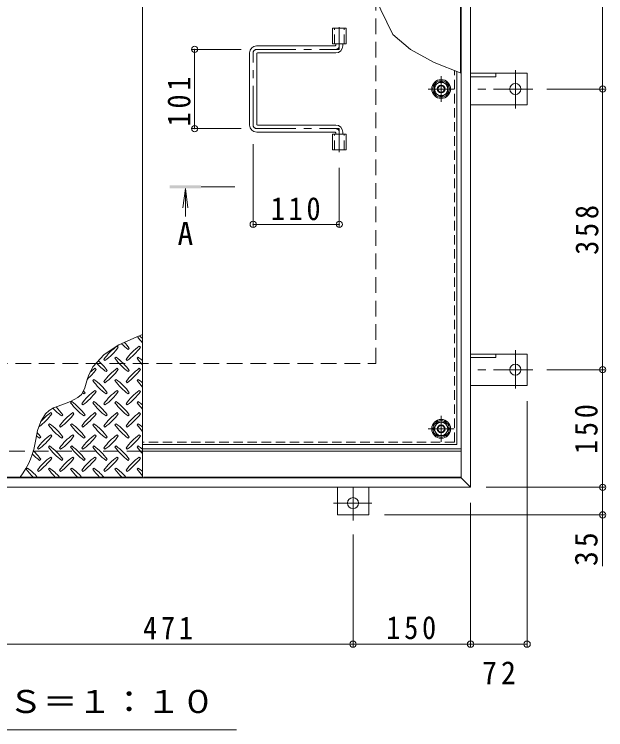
# Model space of a CAD drawing. Units: millimetres at full size, sheet at 1:10. Extents: x -2452 to 2730, y -1962 to 1888.
# Drawn here: x -1421 to -666, y 94 to 1007 of the extents above; entities that cross this region are included whole.
import ezdxf
from ezdxf.enums import TextEntityAlignment as Align

# ---------------------------------------------------------------- set-up
doc = ezdxf.new("R2010")
doc.units = ezdxf.units.MM
doc.header["$LTSCALE"] = 10
doc.header["$PDMODE"] = 32
doc.header["$PDSIZE"] = 8
for name, pattern in [('CHAIN1', [8, 5, -1, 1, -1]), ('DASHED1', [1.8, 1.2, -0.6]), ('DASHED2', [3, 2, -1])]:
    doc.linetypes.add(name, pattern=pattern)
for name, color, linetype, lineweight in [('0-1_躯体', 2, 'CHAIN1', 9), ('0-2_仕上', 3, 'Continuous', 9), ('0-3_建具', 4, 'Continuous', 9), ('0-4_その他', 7, 'Continuous', 9), ('0-5_寸法', 4, 'Continuous', 9), ('0-6_ハッチ', 6, 'Continuous', 5), ('0-7', 2, 'Continuous', 9), ('0-9', 134, 'Continuous', 5), ('0-A', 3, 'DASHED1', 9), ('0-E', 3, 'Continuous', 9), ('0-F', 7, 'Continuous', 9)]:
    doc.layers.add(name, color=color, linetype=linetype, lineweight=lineweight)
doc.styles.add('ＭＳ ゴシック', font='')
doc.styles.get('ＭＳ ゴシック').set_extended_font_data('MS Gothic')

msp = doc.modelspace()

# ---------------------------------------------------------------- linework, layer by layer
at = {"layer": '0-1_躯体', "linetype": 'DASHED2'}
for p, q in [((-959.21, 561.47), (-959.21, 1261.47)), ((-1959.21, 561.47), (-959.21, 561.47)), ((-1256.96, 449.47), (-2068.21, 449.47))]:
    msp.add_line(p, q, dxfattribs=at)
at = {"layer": '0-2_仕上'}
for p, q in [((-1256.96, 1406.47), (-1256.96, 416.47)), ((-851.21, 1406.47), (-851.21, 932.24)), ((-1014.36, 968.97), (-1014.36, 988.97)), ((-1014.36, 988.97), (-997.06, 988.97)), ((-997.06, 968.97), (-997.06, 988.97)), ((-1014.36, 968.97), (-997.06, 968.97)), ((-1014.36, 833.97), (-1014.36, 853.97)), ((-1014.36, 853.97), (-997.06, 853.97)), ((-997.06, 833.97), (-997.06, 853.97)), ((-1014.36, 833.97), (-997.06, 833.97)), ((-1256.96, 416.47), (-1661.46, 416.47)), ((-851.21, 416.47), (-1255.71, 416.47))]:
    msp.add_line(p, q, dxfattribs=at)
at = {"layer": '0-2_仕上', "linetype": 'DASHED1'}
for p, q in [((-1012.06, 968.97), (-1012.06, 988.97)), ((-999.36, 968.97), (-999.36, 988.97)), ((-1012.06, 833.97), (-1012.06, 853.97)), ((-999.36, 833.97), (-999.36, 853.97))]:
    msp.add_line(p, q, dxfattribs=at)
at = {"layer": '0-3_建具'}
for p, q in [((-838.21, 403.47), (-838.21, 1419.47)), ((-850.21, 415.47), (-850.21, 1407.47)), ((-2068.21, 415.47), (-850.21, 415.47)), ((-838.21, 403.47), (-850.21, 415.47)), ((-2080.21, 403.47), (-838.21, 403.47))]:
    msp.add_line(p, q, dxfattribs=at)
at = {"layer": '0-4_その他'}
msp.add_line((-1137.18, 94.29), (-1712.18, 94.29), dxfattribs=at)
at = {"layer": '0-5_寸法', "linetype": 'CHAIN1'}
msp.add_line((-1139.21, 786.59), (-1182.21, 786.59), dxfattribs=at)
at = {"layer": '0-5_寸法'}
for q in [(-1205.47, 759.8), (-1202.21, 748.98), (-1198.95, 759.8)]:
    msp.add_line((-1202.21, 784.59), q, dxfattribs=at)
at = {"layer": '0-5_寸法', "color": 7}
msp.add_line((-669.69, 368.27), (-669.69, 302.98), dxfattribs=at)
msp.add_lwpolyline([(-850.21, 931.85), (-884.75, 945.23), (-914.99, 961.65), (-937.56, 980.89), (-952.91, 1012.33), (-968.73, 1049.79), (-1003.69, 1076.02), (-1033.66, 1082.68), (-1077.78, 1086.01), (-1118.15, 1086.42), (-1151.45, 1090.17), (-1235.58, 1101.82)], dxfattribs=at)
at = {"layer": '0-5_寸法'}
msp.add_solid([(-1222.21, 784.59), (-1222.21, 788.59), (-1182.21, 784.59), (-1182.21, 788.59)], dxfattribs=at)
at = {"layer": '0-6_ハッチ', "linetype": 'CHAIN1'}
for p, q in [((-1005.71, 990.35), (-1005.71, 961.97)), ((-1111.2, 961.97), (-1005.71, 961.97)), ((-1115.71, 865.48), (-1115.71, 957.46)), ((-1111.2, 860.97), (-1005.71, 860.97)), ((-1005.71, 831.08), (-1005.71, 860.97))]:
    msp.add_line(p, q, dxfattribs=at)
at = {"layer": '0-6_ハッチ'}
for p, q in [((-1010.21, 967.47), (-1010.21, 968.97)), ((-1001.21, 966.47), (-1001.21, 968.97)), ((-1011.21, 966.47), (-1111.26, 966.47)), ((-1120.21, 865.47), (-1120.21, 957.47)), ((-1111.21, 866.47), (-1111.21, 956.47)), ((-1110.21, 957.47), (-1010.21, 957.47)), ((-1110.21, 865.47), (-1010.21, 865.47)), ((-1011.21, 856.47), (-1111.21, 856.47)), ((-1010.21, 855.47), (-1010.21, 853.97)), ((-1001.21, 856.47), (-1001.21, 853.97)), ((-1256.96, 452.47), (-850.21, 452.47)), ((-1256.96, 449.47), (-850.21, 449.47))]:
    msp.add_line(p, q, dxfattribs=at)
for centre in [(-875.71, 911.47), (-875.71, 477.97)]:
    msp.add_circle(centre, 10.5, dxfattribs=at)
for centre, radius, start, end in [((-1011.21, 967.47), 1, 270, 0), ((-1111.21, 957.47), 9, 90.2945, 180), ((-1010.21, 966.47), 9, 270, 0), ((-1110.21, 956.47), 1, 90, 180), ((-1111.21, 865.47), 9, 180, 270), ((-1110.21, 866.47), 1, 180, 270), ((-1010.21, 856.47), 9, 0, 90), ((-1011.21, 855.47), 1, 0, 90)]:
    msp.add_arc(centre, radius, start, end, dxfattribs=at)
at = {"layer": '0-6_ハッチ', "linetype": 'CHAIN1'}
for centre, radius, start, end in [((-1111.2, 957.46), 4.51, 90, 180), ((-1010.21, 966.47), 4.5, 270.29569, 0), ((-1111.2, 865.48), 4.51, 180, 270), ((-1010.21, 856.47), 4.5, 0, 89.70431)]:
    msp.add_arc(centre, radius, start, end, dxfattribs=at)
at = {"layer": '0-7', "linetype": 'CHAIN1'}
for p, q in [((-875.71, 928.04), (-875.71, 894.9)), ((-859.14, 911.47), (-892.28, 911.47)), ((-875.71, 461.4), (-875.71, 494.54)), ((-892.28, 477.97), (-859.14, 477.97))]:
    msp.add_line(p, q, dxfattribs=at)
at = {"layer": '0-7'}
for points in [[(-884.21, 916.37), (-875.71, 921.28), (-867.21, 916.37), (-867.21, 906.56), (-875.71, 901.65), (-884.21, 906.56)], [(-880.62, 486.47), (-885.52, 477.97), (-880.62, 469.47), (-870.8, 469.47), (-865.89, 477.97), (-870.8, 486.47)]]:
    msp.add_lwpolyline(points, close=True, dxfattribs=at)
at = {"layer": '0-7', "color": 134, "lineweight": 5}
for centre in [(-875.71, 911.47), (-875.71, 477.97)]:
    msp.add_circle(centre, 12, dxfattribs=at)
at = {"layer": '0-7'}
for centre in [(-875.71, 911.47), (-875.71, 477.97)]:
    msp.add_circle(centre, 8.5, dxfattribs=at)
at = {"layer": '0-7', "color": 5, "lineweight": 5}
for centre, radius in [((-875.71, 911.47), 5), ((-875.71, 911.47), 4.19), ((-875.71, 477.97), 5), ((-875.71, 477.97), 4.19)]:
    msp.add_circle(centre, radius, dxfattribs=at)
at = {"layer": '0-9'}
for p, q in [((-1287.91, 582.09), (-1289.33, 583.5)), ((-1275.19, 579.26), (-1273.77, 580.67)), ((-1259.63, 582.09), (-1261.04, 583.5)), ((-1306.3, 566.53), (-1304.88, 565.12)), ((-1290.74, 569.36), (-1292.16, 567.95)), ((-1278.01, 566.53), (-1276.6, 565.12)), ((-1262.46, 569.36), (-1263.87, 567.95)), ((-1316.2, 553.8), (-1317.61, 555.22)), ((-1303.47, 550.98), (-1302.06, 552.39)), ((-1287.91, 553.8), (-1289.33, 555.22)), ((-1275.19, 550.98), (-1273.77, 552.39)), ((-1259.63, 553.8), (-1261.04, 555.22)), ((-1319.03, 541.08), (-1320.44, 539.66)), ((-1290.74, 541.08), (-1292.16, 539.66)), ((-1262.46, 541.08), (-1263.87, 539.66)), ((-1306.3, 538.25), (-1304.88, 536.83)), ((-1278.01, 538.25), (-1276.6, 536.83)), ((-1331.75, 522.69), (-1330.34, 524.11)), ((-1316.2, 525.52), (-1317.61, 526.93)), ((-1303.47, 522.69), (-1302.06, 524.11)), ((-1287.91, 525.52), (-1289.33, 526.93)), ((-1275.19, 522.69), (-1273.77, 524.11)), ((-1259.63, 525.52), (-1261.04, 526.93)), ((-1347.31, 512.79), (-1348.73, 511.38)), ((-1319.03, 512.79), (-1320.44, 511.38)), ((-1290.74, 512.79), (-1292.16, 511.38)), ((-1262.46, 512.79), (-1263.87, 511.38)), ((-1334.58, 509.96), (-1333.17, 508.55)), ((-1306.3, 509.96), (-1304.88, 508.55)), ((-1278.01, 509.96), (-1276.6, 508.55)), ((-1372.77, 497.23), (-1374.18, 498.65)), ((-1360.04, 494.41), (-1358.62, 495.82)), ((-1344.48, 497.23), (-1345.9, 498.65)), ((-1331.75, 494.41), (-1330.34, 495.82)), ((-1316.2, 497.23), (-1317.61, 498.65)), ((-1303.47, 494.41), (-1302.06, 495.82)), ((-1287.91, 497.23), (-1289.33, 498.65)), ((-1275.19, 494.41), (-1273.77, 495.82)), ((-1259.63, 497.23), (-1261.04, 498.65)), ((-1375.6, 484.51), (-1377.01, 483.09)), ((-1347.31, 484.51), (-1348.73, 483.09)), ((-1319.03, 484.51), (-1320.44, 483.09)), ((-1290.74, 484.51), (-1292.16, 483.09)), ((-1262.46, 484.51), (-1263.87, 483.09)), ((-1362.87, 481.68), (-1361.45, 480.26)), ((-1334.58, 481.68), (-1333.17, 480.26)), ((-1306.3, 481.68), (-1304.88, 480.26)), ((-1278.01, 481.68), (-1276.6, 480.26)), ((-1388.32, 466.12), (-1386.91, 467.54)), ((-1372.77, 468.95), (-1374.18, 470.37)), ((-1360.04, 466.12), (-1358.62, 467.54)), ((-1344.48, 468.95), (-1345.9, 470.37)), ((-1331.75, 466.12), (-1330.34, 467.54)), ((-1316.2, 468.95), (-1317.61, 470.37)), ((-1303.47, 466.12), (-1302.06, 467.54)), ((-1287.91, 468.95), (-1289.33, 470.37)), ((-1275.19, 466.12), (-1273.77, 467.54)), ((-1259.63, 468.95), (-1261.04, 470.37)), ((-1391.15, 453.39), (-1389.74, 451.98)), ((-1375.6, 456.22), (-1377.01, 454.81)), ((-1362.87, 453.39), (-1361.45, 451.98)), ((-1347.31, 456.22), (-1348.73, 454.81)), ((-1334.58, 453.39), (-1333.17, 451.98)), ((-1319.03, 456.22), (-1320.44, 454.81)), ((-1306.3, 453.39), (-1304.88, 451.98)), ((-1290.74, 456.22), (-1292.16, 454.81)), ((-1278.01, 453.39), (-1276.6, 451.98)), ((-1262.46, 456.22), (-1263.87, 454.81)), ((-1388.32, 437.84), (-1386.91, 439.25)), ((-1372.77, 440.67), (-1374.18, 442.08)), ((-1360.04, 437.84), (-1358.62, 439.25)), ((-1344.48, 440.67), (-1345.9, 442.08)), ((-1331.75, 437.84), (-1330.34, 439.25)), ((-1316.2, 440.67), (-1317.61, 442.08)), ((-1303.47, 437.84), (-1302.06, 439.25)), ((-1287.91, 440.67), (-1289.33, 442.08)), ((-1275.19, 437.84), (-1273.77, 439.25)), ((-1259.63, 440.67), (-1261.04, 442.08)), ((-1403.88, 427.94), (-1405.29, 426.52)), ((-1391.15, 425.11), (-1389.74, 423.7)), ((-1375.6, 427.94), (-1377.01, 426.52)), ((-1362.87, 425.11), (-1361.45, 423.7)), ((-1347.31, 427.94), (-1348.73, 426.52)), ((-1334.58, 425.11), (-1333.17, 423.7)), ((-1319.03, 427.94), (-1320.44, 426.52)), ((-1306.3, 425.11), (-1304.88, 423.7)), ((-1290.74, 427.94), (-1292.16, 426.52)), ((-1278.01, 425.11), (-1276.6, 423.7)), ((-1262.46, 427.94), (-1263.87, 426.52))]:
    msp.add_line(p, q, dxfattribs=at)
msp.add_lwpolyline([(-1256.96, 598.38), (-1265.23, 595.05), (-1286.98, 585.1), (-1305.95, 572.93), (-1320.35, 557.16), (-1325.93, 545.8), (-1327.07, 542.32), (-1328.84, 536.18), (-1330.72, 530.18), (-1333.17, 524.71), (-1335.02, 521.93), (-1339.3, 517.81), (-1348.9, 512.71), (-1359.87, 508.82), (-1370.54, 504.63), (-1375.95, 501.47), (-1380.78, 497.09), (-1386.87, 487.47), (-1390.82, 475.88), (-1393.17, 464.45)], dxfattribs=at)
for centre, radius, start, end in [((-1204.83, 638.3), 72.5, 215.94795, 224.0249), ((-1304.53, 538.6), 72.5, 48.99213, 53.25279), ((-1233.11, 638.3), 72.5, 225.57452, 234.5273), ((-1332.82, 538.6), 72.5, 35.47258, 43.25978), ((-1247.26, 524.46), 72.5, 125.47256, 144.5273), ((-1346.96, 624.16), 72.5, 305.47272, 324.5273), ((-1218.97, 524.46), 72.5, 125.47256, 144.5273), ((-1318.67, 624.16), 72.5, 305.47272, 324.5273), ((-1233.11, 610.02), 72.5, 215.47272, 234.5273), ((-1332.82, 510.32), 72.5, 35.47258, 54.5273), ((-1204.83, 610.02), 72.5, 215.47272, 224.0249), ((-1304.53, 510.32), 72.5, 48.99213, 54.5273), ((-1261.4, 610.02), 72.5, 221.35275, 234.5273), ((-1361.1, 510.32), 72.5, 35.47258, 48.77962), ((-1375.24, 595.88), 72.5, 311.38763, 324.5273), ((-1275.54, 496.17), 72.5, 125.47256, 131.59831), ((-1247.26, 496.17), 72.5, 125.47256, 144.5273), ((-1346.96, 595.88), 72.5, 305.47272, 324.5273), ((-1218.97, 496.17), 72.5, 125.47256, 144.5273), ((-1318.67, 595.88), 72.5, 305.47272, 324.5273), ((-1261.4, 581.73), 72.5, 215.47272, 234.5273), ((-1361.1, 482.03), 72.5, 35.47258, 54.5273), ((-1233.11, 581.73), 72.5, 215.47272, 234.5273), ((-1332.82, 482.03), 72.5, 35.47258, 54.5273), ((-1204.83, 581.73), 72.5, 215.47272, 224.0249), ((-1304.53, 482.03), 72.5, 48.99213, 54.5273), ((-1275.54, 467.89), 72.5, 125.47256, 144.5273), ((-1289.68, 581.73), 72.5, 232.70831, 234.5273), ((-1375.24, 567.59), 72.5, 305.47272, 324.5273), ((-1389.38, 482.03), 72.5, 35.47258, 38.03572), ((-1247.26, 467.89), 72.5, 125.47256, 144.5273), ((-1346.96, 567.59), 72.5, 305.47272, 324.5273), ((-1218.97, 467.89), 72.5, 125.47256, 144.5273), ((-1318.67, 567.59), 72.5, 305.47272, 324.5273), ((-1289.68, 553.45), 72.5, 215.47272, 234.5273), ((-1389.38, 453.75), 72.5, 35.47258, 54.5273), ((-1261.4, 553.45), 72.5, 215.47272, 234.5273), ((-1361.1, 453.75), 72.5, 35.47258, 54.5273), ((-1233.11, 553.45), 72.5, 215.47272, 234.5273), ((-1332.82, 453.75), 72.5, 35.47258, 54.5273), ((-1204.83, 553.45), 72.5, 215.47272, 224.0249), ((-1304.53, 453.75), 72.5, 48.99213, 54.5273), ((-1317.97, 553.45), 72.5, 222.74814, 234.5273), ((-1417.67, 453.75), 72.5, 35.47258, 45.99713), ((-1431.81, 539.31), 72.5, 306.00705, 324.5273), ((-1332.11, 439.61), 72.5, 125.47256, 139.2924), ((-1303.82, 439.61), 72.5, 125.47256, 144.52728), ((-1403.53, 539.31), 72.5, 305.47272, 324.5273), ((-1275.54, 439.61), 72.5, 125.47256, 144.52728), ((-1375.24, 539.31), 72.5, 305.47272, 324.5273), ((-1247.26, 439.61), 72.5, 125.47256, 144.52728), ((-1346.96, 539.31), 72.5, 305.47272, 324.5273), ((-1218.97, 439.61), 72.5, 125.47256, 144.5273), ((-1318.67, 539.31), 72.5, 305.47272, 324.5273), ((-1417.67, 425.46), 72.5, 35.47258, 54.5273), ((-1389.38, 425.46), 72.5, 35.47258, 54.5273), ((-1361.1, 425.46), 72.5, 35.47258, 54.5273), ((-1332.82, 425.46), 72.5, 35.47258, 54.5273), ((-1304.53, 425.46), 72.5, 48.99213, 54.5273), ((-1317.97, 525.17), 72.5, 215.47272, 234.5273), ((-1289.68, 525.17), 72.5, 215.47272, 234.5273), ((-1261.4, 525.17), 72.5, 215.47272, 234.5273), ((-1233.11, 525.17), 72.5, 215.47272, 234.5273), ((-1204.83, 525.17), 72.5, 215.47272, 224.0249), ((-1346.25, 525.17), 72.5, 230.65677, 234.5273), ((-1445.95, 425.46), 72.5, 35.47258, 41.1628), ((-1332.11, 411.32), 72.5, 125.47256, 144.5273), ((-1431.81, 511.02), 72.5, 305.47272, 324.5273), ((-1303.82, 411.32), 72.5, 125.47256, 144.5273), ((-1403.53, 511.02), 72.5, 305.47272, 324.5273), ((-1275.54, 411.32), 72.5, 125.47256, 144.5273), ((-1375.24, 511.02), 72.5, 305.47272, 324.5273), ((-1247.26, 411.32), 72.5, 125.47256, 144.5273), ((-1346.96, 511.02), 72.5, 305.47272, 324.5273), ((-1218.97, 411.32), 72.5, 125.47256, 144.5273), ((-1318.67, 511.02), 72.5, 305.47272, 324.5273), ((-1494.36, 478.22), 102.13, 322.79805, 352.25462), ((-1445.95, 397.18), 72.5, 35.47258, 46.69856), ((-1317.97, 496.88), 72.5, 215.47272, 234.5273), ((-1417.67, 397.18), 72.5, 35.47258, 54.5273), ((-1289.68, 496.88), 72.5, 215.47272, 234.5273), ((-1389.38, 397.18), 72.5, 35.47258, 54.5273), ((-1261.4, 496.88), 72.5, 215.47272, 234.5273), ((-1361.1, 397.18), 72.5, 35.47258, 54.5273), ((-1233.11, 496.88), 72.5, 215.47272, 234.5273), ((-1332.82, 397.18), 72.5, 35.47258, 54.5273), ((-1204.83, 496.88), 72.5, 215.47272, 224.0249), ((-1304.53, 397.18), 72.5, 48.99213, 54.5273), ((-1346.25, 496.88), 72.5, 224.94598, 234.5273), ((-1332.11, 383.04), 72.5, 125.47256, 144.5273), ((-1431.81, 482.74), 72.5, 305.47272, 324.5273), ((-1303.82, 383.04), 72.5, 125.47256, 144.5273), ((-1403.53, 482.74), 72.5, 305.47272, 324.5273), ((-1275.54, 383.04), 72.5, 125.47256, 144.5273), ((-1375.24, 482.74), 72.5, 305.47272, 324.5273), ((-1247.26, 383.04), 72.5, 125.47256, 144.5273), ((-1346.96, 482.74), 72.5, 305.47272, 324.5273), ((-1218.97, 383.04), 72.5, 125.47256, 144.5273), ((-1318.67, 482.74), 72.5, 305.47272, 324.5273), ((-1346.25, 468.6), 72.5, 215.47272, 225.97511), ((-1445.95, 368.9), 72.5, 41.00789, 54.5273), ((-1317.97, 468.6), 72.5, 215.47272, 225.97511), ((-1417.67, 368.9), 72.5, 41.00789, 54.5273), ((-1289.68, 468.6), 72.5, 215.47272, 225.97511), ((-1389.38, 368.9), 72.5, 41.00789, 54.5273), ((-1261.4, 468.6), 72.5, 215.47272, 225.97511), ((-1361.1, 368.9), 72.5, 41.00789, 54.5273), ((-1233.11, 468.6), 72.5, 215.47272, 225.97511), ((-1332.82, 368.9), 72.5, 41.00789, 54.5273), ((-1204.83, 468.6), 72.5, 215.47272, 224.0249), ((-1304.53, 368.9), 72.5, 48.99213, 54.5273)]:
    msp.add_arc(centre, radius, start, end, dxfattribs=at)
at = {"layer": '0-A'}
for q in [(-858.91, 935.22), (-1256.96, 461.17)]:
    msp.add_line((-858.91, 461.17), q, dxfattribs=at)
at = {"layer": '0-A', "linetype": 'Continuous'}
for q in [(-855.71, 933.98), (-1256.96, 457.97)]:
    msp.add_line((-855.71, 457.97), q, dxfattribs=at)
at = {"layer": '0-E'}
for p, q in [((-838.21, 931.47), (-766.01, 931.47)), ((-806.01, 931.47), (-806.01, 926.97)), ((-766.01, 891.47), (-766.01, 931.47)), ((-838.21, 926.97), (-806.01, 926.97)), ((-838.21, 891.47), (-766.01, 891.47)), ((-838.21, 573.47), (-766.01, 573.47)), ((-838.21, 568.97), (-806.01, 568.97)), ((-806.01, 573.47), (-806.01, 568.97)), ((-766.01, 573.47), (-766.01, 533.47)), ((-838.21, 533.47), (-766.01, 533.47)), ((-1008.21, 403.47), (-1008.21, 368.27)), ((-968.21, 403.47), (-968.21, 368.27)), ((-1008.21, 368.27), (-968.21, 368.27))]:
    msp.add_line(p, q, dxfattribs=at)
at = {"layer": '0-E', "linetype": 'CHAIN1'}
for p, q in [((-781.01, 886.63), (-781.01, 935.51)), ((-758.85, 911.47), (-838.01, 911.47)), ((-781.01, 578.31), (-781.01, 529.42)), ((-758.85, 553.47), (-838.01, 553.47)), ((-988.21, 361.11), (-988.21, 403.27)), ((-1013.05, 383.27), (-964.16, 383.27))]:
    msp.add_line(p, q, dxfattribs=at)
at = {"layer": '0-E'}
for centre in [(-781.01, 911.47), (-781.01, 553.47), (-988.21, 383.27)]:
    msp.add_circle(centre, 7, dxfattribs=at)
at = {"layer": '0-F'}
for p, q in [((-669.69, 1269.47), (-669.69, 911.47)), ((-1193.4, 961.97), (-1131.2, 961.97)), ((-1190.4, 961.97), (-1190.4, 860.97)), ((-666.69, 911.47), (-740.85, 911.47)), ((-669.69, 911.47), (-669.69, 553.47)), ((-1193.4, 860.97), (-1131.2, 860.97)), ((-1115.71, 735.81), (-1115.71, 840.97)), ((-1005.71, 735.81), (-1005.71, 811.08)), ((-1005.71, 738.81), (-1115.71, 738.81)), ((-666.69, 553.47), (-740.85, 553.47)), ((-669.69, 553.47), (-669.69, 403.47)), ((-766.01, 200.41), (-766.01, 513.47)), ((-666.69, 403.47), (-818.21, 403.47)), ((-669.69, 403.47), (-669.69, 368.27)), ((-838.21, 200.41), (-838.21, 383.47)), ((-666.69, 368.27), (-948.21, 368.27)), ((-988.21, 200.41), (-988.21, 343.11)), ((-1459.21, 203.41), (-988.21, 203.41)), ((-988.21, 203.41), (-838.21, 203.41)), ((-838.21, 203.41), (-766.01, 203.41))]:
    msp.add_line(p, q, dxfattribs=at)
for p in [(-1190.4, 961.97), (-669.69, 911.47), (-1190.4, 860.97), (-1115.71, 738.81), (-1005.71, 738.81), (-669.69, 553.47), (-669.69, 403.47), (-669.69, 368.27), (-988.21, 203.41), (-838.21, 203.41), (-766.01, 203.41)]:
    msp.add_point(p, dxfattribs=at)

# ---------------------------------------------------------------- texts
at = {"layer": '0-4_その他', "color": 2, "style": 'ＭＳ ゴシック', "width": 1.1}
msp.add_text('平面詳細図\u3000Ｓ＝１：１０', height=29.33, dxfattribs=at).set_placement((-1692.18, 106.79), align=Align.BOTTOM_LEFT)
at = {"layer": '0-5_寸法', "color": 2, "style": 'ＭＳ ゴシック'}
msp.add_text('A', height=29.33, dxfattribs=at).set_placement((-1212.21, 703.89), align=Align.BOTTOM_LEFT)
at = {"layer": '0-F', "color": 2, "char_height": 29.33, "attachment_point": 7, "rotation": 90, "style": 'ＭＳ ゴシック'}
for s, insert in [('\\T1.27;\\W0.9;101', (-1195.4, 863.75)), ('\\T1.27;\\W0.9;358', (-674.69, 699.97)), ('\\T1.27;\\W0.9;150', (-675.69, 445.97)), ('\\T1.27;\\W0.95;35', (-675.69, 302.98))]:
    msp.add_mtext(s, dxfattribs=dict(at, insert=insert))
at = {"layer": '0-F', "color": 2, "char_height": 29.33, "attachment_point": 7, "style": 'ＭＳ ゴシック'}
for s, insert in [('\\T1.27;\\W0.9;110', (-1093.21, 743.81)), ('\\T1.27;\\W0.9;471', (-1256.21, 209.41)), ('\\T1.27;\\W0.9;150', (-945.71, 209.41)), ('\\T1.27;\\W0.95;72', (-823.36, 152.34))]:
    msp.add_mtext(s, dxfattribs=dict(at, insert=insert))

doc.saveas('drawing.dxf')
